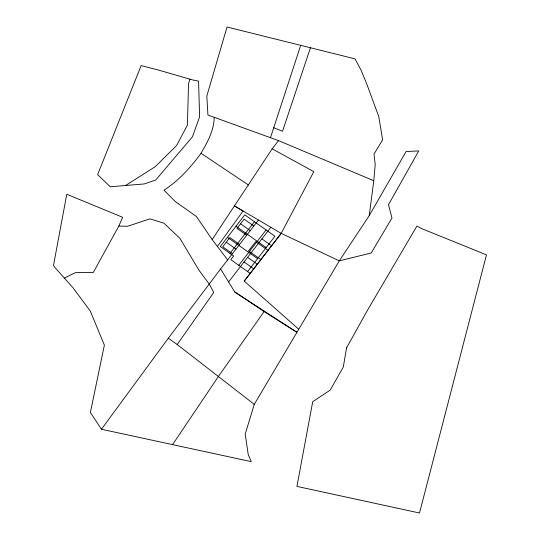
<?xml version="1.0" encoding="UTF-8"?>
<svg xmlns="http://www.w3.org/2000/svg" width="540" height="540" viewBox="0 0 540 540"><rect width="100%" height="100%" fill="white"/><g stroke="black" fill="none" stroke-linecap="round" stroke-linejoin="round"><path stroke-width="0.81" d="M373.781 180.725L375.206 164.653L374.018 154.069L382.644 139.833L378.79 116.687L366.755 83.936L361.152 70.315L355.023 58.873L227.043 27L206.813 96.039L207.934 115.034L278.546 140.63L373.781 180.725L369.232 215.649L339.282 260.867L254.273 404.352L245.194 434.12L248.258 454.721L251.255 461.646L101.439 429.246L90.383 412.499L104.369 345.134L90.349 311.162L73.076 287.854L54.284 266.747L53.521 265.309L66.764 194.279L122.621 217.282L118.82 226.085L93.312 272.423L75.391 272.646L64.442 278.033M214.204 117.491C213.975 130.592 207.448 142.243 201.029 153.286C190.708 167.353 178.726 180.677 163.998 190.201L175.264 201.528L196.357 216.425L212.173 239.578L227.624 259.895M189.952 79.184L188.534 83.646L187.421 125.057L176.6 145.523L155.284 166.651L125.584 185.49L110.275 186.779L97.639 174.643L141.136 65.597L158.186 69.971L192.449 79.907L198.565 81.115L199.625 116.809L192.443 136.809L155.716 180.023L144.2 183.958L125.584 185.49M270.459 137.754L300.74 45.245M310.48 47.662L282.541 131.22L273.76 127.757M298.721 329.225L244.235 281.104L281.198 233.361L313.801 171.646L272.174 148.817L212.173 239.578M369.232 215.649L406.087 151.524L418.736 150.923L388.503 204.714L391.959 218.012L371.216 252.983L339.282 260.867L281.198 233.361L234.428 205.929M172.577 444.596L218.45 376.407L264.074 311.567L296.798 332.215L234.745 291.992L220.61 268.954L258.451 220.043M254.273 404.352L177.194 344.527L213.752 292.451L209.304 284.202L198.659 269.744L180.029 238.464L163.91 223.162L149.904 218.862L127.649 226.267L118.82 226.085M217.33 246.578L243.081 211.046L234.691 206.071M101.439 429.246L168.325 338.222L220.61 268.954M229.946 253.395L254.448 221.71M238.761 265.295L266.092 229.966M228.582 281.954L270.857 227.306M247.61 271.566L274.941 236.237L244.796 214.873L220.293 246.55L233.638 256.007L230.816 259.659L250.202 273.429M244.235 281.104L281.198 233.361M272.174 148.817L278.546 140.63M234.745 291.992L264.074 311.567M201.029 153.286L248.549 185.058M253.82 226.024L244.121 219.152L236.986 228.373L246.685 235.244M240.55 223.763L250.256 230.634M261.9 238.889L271.6 245.768M236 226.24L266.146 247.61M268.036 250.378L255.731 241.657L248.596 250.877L260.901 259.598M239.558 244.465L229.851 237.593L222.723 246.814L232.423 253.685M227.441 237.31L257.587 258.674M226.287 242.204L235.987 249.075M247.631 257.33L257.33 264.209M244.067 261.941L253.766 268.819M168.325 338.222L177.194 344.527M346.552 347.861L343.312 366.991L330.217 390.096L312.721 401.706L296.926 486.392L419.506 513L486.479 254.873L422.219 228.825L416.907 226.085L367.504 310.216L346.552 347.861"/></g></svg>
